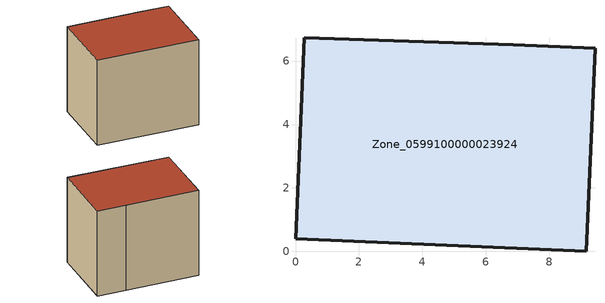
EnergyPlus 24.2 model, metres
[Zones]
Zone_0599100000023924
 floor ground (C_G): 9.16,0 0,0.4 0.28,6.74 6.86,6.52 9.44,6.4 z0
 wall outside (C_F): 0,0.4 9.16,0 9.44,6.4 6.86,6.52 0.28,6.74 0,0.4 z0:8.02
 roof outside (C_R): 9.16,0 9.44,6.4 6.86,6.52 0.28,6.74 0,0.4 z8.02
[BUILDING]
Pand.0599100000023924: North Axis=0; Terrain=City; Loads Convergence Tolerance Value=0.04; Temperature Convergence Tolerance Value=0.4; Solar Distribution=FullExterior; Maximum Number of Warmup Days=25; Minimum Number of Warmup Days=1
[Site:Location]
Rotterdam.The.Hague.AP_ZH_NLD Design_Conditions: Latitude=51.96; Longitude=4.45; Time Zone=1; Elevation=-4.5
[SITE:GROUNDTEMPERATURE:BUILDINGSURFACE]
18, 18, 18, 18, 18, 18, 18, 18, 18, 18, 18, 18
[MATERIAL] Thermal Absorptance=0.9; Solar Absorptance=0.7; Visible Absorptance=0.7
Name | Roughness | Thickness | Conductivity | Density | Specific Heat
G.TC.1946-1964 | MediumSmooth | 0.15 | 1 | 540 | 1210
F.TC.1946-1964 | Rough | 0.3 | 0.857143 | 1920 | 840
R.TC.1946-1964 | MediumRough | 0.2 | 0.235294 | 1500 | 1000
[CONSTRUCTION]
C_G: G.TC.1946-1964
C_F: F.TC.1946-1964
C_R: R.TC.1946-1964
[ZONE]
Zone_0599100000023924: Type=1; Multiplier=1; Ceiling Height=Autocalculate; Volume=Autocalculate; Floor Area=autocalculate; Part of Total Floor Area=Yes
[ZONEINFILTRATION:DESIGNFLOWRATE]
Infil_Zone_0599100000023924: Zone or ZoneList or Space or SpaceList=Zone_0599100000023924; Schedule=AlwaysOn; Design Flow Rate Calculation Method=Flow/Area; Flow Rate per Floor Area=0.003; Constant Term Coefficient=1; Temperature Term Coefficient=0; Velocity Term Coefficient=0; Velocity Squared Term Coefficient=0
[HVACTEMPLATE:ZONE:IDEALLOADSAIRSYSTEM]
Zone_0599100000023924: Maximum Heating Supply Air Temperature=50; Minimum Cooling Supply Air Temperature=13; Maximum Heating Supply Air Humidity Ratio=0.0156; Minimum Cooling Supply Air Humidity Ratio=0.0077; Heating Limit=NoLimit; Cooling Limit=NoLimit; Dehumidification Control Type=ConstantSensibleHeatRatio; Cooling Sensible Heat Ratio=0.7; Dehumidification Setpoint=60; Humidification Control Type=None; Humidification Setpoint=30; Outdoor Air Method=None; Outdoor Air Flow Rate per Person=0.00944; Outdoor Air Flow Rate per Zone Floor Area=0; Outdoor Air Flow Rate per Zone=0; Demand Controlled Ventilation Type=None; Outdoor Air Economizer Type=NoEconomizer; Heat Recovery Type=None; Sensible Heat Recovery Effectiveness=0.7; Latent Heat Recovery Effectiveness=0.65
[ZONECONTROL:THERMOSTAT]
ThermostatControl_Zone_0599100000023924: Zone or ZoneList=Zone_0599100000023924; Control Type Schedule=DualSetpointControlType; Control 1=Thermostat_Zone_0599100000023924; Temperature Difference Between Cutout And Setpoint=0
[THERMOSTATSETPOINT:DUALSETPOINT]
Thermostat_Zone_0599100000023924: Heating Setpoint Temperature Schedule=HeatingSetpoint_Zone_0599100000023924; Cooling Setpoint Temperature Schedule=CoolingSetpoint_Zone_0599100000023924
[SCHEDULE:COMPACT]
HeatingSetpoint_Zone_0599100000023924: Through: 12/31, For: AllDays, Until: 24:00, 21
CoolingSetpoint_Zone_0599100000023924: Through: 12/31, For: AllDays, Until: 24:00, 24
DualSetpointControlType: Through: 12/31, For: AllDays, Until: 24:00, 4
AlwaysOn: Through: 12/31, For: AllDays, Until: 24:00, 1
